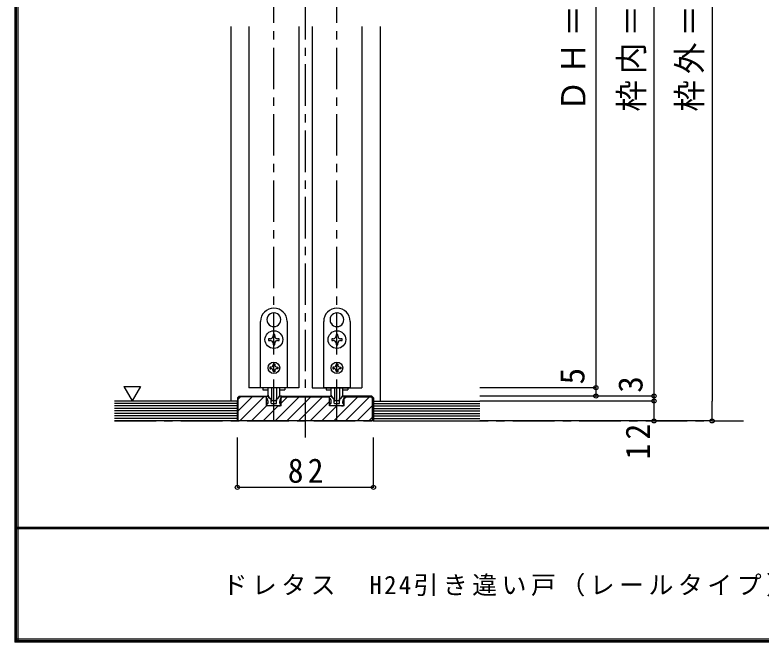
# Model space of a CAD drawing. Units: millimetres, scale not verified. Extents: x -973 to 977, y -718 to 696.
# Drawn here: x -973.3 to -523.8, y -700.8 to -322.7 of the extents above; entities that cross this region are included whole.
import ezdxf
from ezdxf.enums import TextEntityAlignment as Align

# ---------------------------------------------------------------- set-up
doc = ezdxf.new("R2010")
doc.units = ezdxf.units.MM
doc.header["$LTSCALE"] = 5
doc.header["$PDMODE"] = 32
doc.header["$PDSIZE"] = 2.5
doc.linetypes.add('CHAIN1', pattern=[8, 5, -1, 1, -1])
doc.linetypes.add('DASHED1', pattern=[1.8, 1.2, -0.6])
for name, color, linetype in [('0-1_通り芯', 4, 'CHAIN1'), ('0-3_仕上げ', 7, 'Continuous'), ('0-4_枠', 3, 'Continuous'), ('0-6_扉', 6, 'Continuous'), ('0-7_金物', 7, 'Continuous'), ('0-A_文字', 7, 'Continuous'), ('0-B_寸法', 7, 'Continuous'), ('0-C_ハッチ', 4, 'DASHED1'), ('F-1_枠', 6, 'Continuous'), ('F-A_文字', 7, 'Continuous')]:
    doc.layers.add(name, color=color, linetype=linetype)
doc.styles.add('ＭＳ ゴシック', font='')
doc.styles.get('ＭＳ ゴシック').set_extended_font_data('MS Gothic')

msp = doc.modelspace()

# ---------------------------------------------------------------- linework, layer by layer
at = {"layer": '0-1_通り芯'}
for p, q in [((-798.347, -577.5), (-798.347, -2.5)), ((-817.347, -567.5), (-817.347, -62)), ((-779.347, -567.5), (-779.347, -62)), ((-913.347, -567.5), (-534.347, -567.5))]:
    msp.add_line(p, q, dxfattribs=at)
at = {"layer": '0-3_仕上げ', "color": 2}
for p, q in [((-839.347, -555.5), (-913.347, -555.5)), ((-839.347, -567.5), (-839.347, -555.5)), ((-757.347, -567.5), (-757.347, -555.5)), ((-757.347, -555.5), (-693.347, -555.5)), ((-839.347, -567.5), (-913.347, -567.5)), ((-757.347, -567.5), (-693.347, -567.5))]:
    msp.add_line(p, q, dxfattribs=at)
at = {"layer": '0-3_仕上げ'}
for p, q in [((-839.347, -557), (-913.347, -557)), ((-757.347, -557), (-693.347, -557)), ((-839.347, -558.5), (-913.347, -558.5)), ((-839.347, -560), (-913.347, -560)), ((-839.347, -561.5), (-913.347, -561.5)), ((-757.347, -558.5), (-693.347, -558.5)), ((-757.347, -560), (-693.347, -560)), ((-757.347, -561.5), (-693.347, -561.5)), ((-839.347, -563), (-913.347, -563)), ((-839.347, -564.5), (-913.347, -564.5)), ((-839.347, -566), (-913.347, -566)), ((-757.347, -563), (-693.347, -563)), ((-757.347, -564.5), (-693.347, -564.5)), ((-757.347, -566), (-693.347, -566))]:
    msp.add_line(p, q, dxfattribs=at)
at = {"layer": '0-4_枠', "color": 4}
for p, q in [((-843.347, -329.75), (-843.347, -555.5)), ((-753.347, -329.75), (-753.347, -555.5))]:
    msp.add_line(p, q, dxfattribs=at)
at = {"layer": '0-4_枠'}
for p, q in [((-838.347, -552.5), (-839.347, -553.5)), ((-838.347, -552.5), (-821.747, -552.5)), ((-821.747, -558.5), (-821.747, -552.5)), ((-812.947, -558.5), (-812.947, -552.5)), ((-812.947, -552.5), (-783.747, -552.5)), ((-783.747, -558.5), (-783.747, -552.5)), ((-774.947, -558.5), (-774.947, -552.5)), ((-758.347, -552.5), (-774.947, -552.5)), ((-757.347, -553.5), (-758.347, -552.5)), ((-839.347, -553.5), (-839.347, -567.5)), ((-838.847, -567.5), (-838.847, -553.707)), ((-812.947, -553), (-783.747, -553)), ((-774.947, -553), (-758.554, -553)), ((-757.847, -553.707), (-758.554, -553)), ((-757.847, -567.5), (-757.847, -553.707)), ((-757.347, -553.5), (-757.347, -567.5)), ((-812.947, -558.5), (-821.747, -558.5)), ((-774.947, -558.5), (-783.747, -558.5)), ((-757.347, -567.5), (-839.347, -567.5))]:
    msp.add_line(p, q, dxfattribs=at)
msp.add_lwpolyline([(-821.747, -553), (-838.14, -553), (-838.847, -553.707)], dxfattribs=at)
at = {"layer": '0-6_扉'}
for p, q in [((-832.347, -329.75), (-832.347, -547.5)), ((-802.347, -329.75), (-802.347, -547.5)), ((-794.347, -329.75), (-794.347, -547.5)), ((-764.347, -329.75), (-764.347, -547.5)), ((-802.347, -547.5), (-832.347, -547.5)), ((-794.347, -547.5), (-764.347, -547.5))]:
    msp.add_line(p, q, dxfattribs=at)
at = {"layer": '0-7_金物'}
for p, q in [((-817.446, -502.351), (-817.347, -502.45)), ((-817.248, -502.351), (-817.347, -502.45)), ((-779.446, -502.351), (-779.347, -502.45)), ((-779.248, -502.351), (-779.347, -502.45)), ((-825.347, -547.5), (-825.347, -507.5)), ((-809.347, -507.5), (-809.347, -547.5)), ((-787.347, -547.5), (-787.347, -507.5)), ((-771.347, -507.5), (-771.347, -547.5)), ((-820.989, -508.489), (-820.854, -508.525)), ((-820.891, -508.66), (-820.854, -508.525)), ((-813.705, -508.489), (-813.84, -508.525)), ((-813.803, -508.66), (-813.84, -508.525)), ((-782.989, -508.489), (-782.854, -508.525)), ((-782.891, -508.66), (-782.854, -508.525)), ((-775.705, -508.489), (-775.84, -508.525)), ((-775.803, -508.66), (-775.84, -508.525)), ((-817.847, -515.35), (-817.847, -516.3)), ((-816.847, -515.35), (-817.847, -515.35)), ((-816.847, -516.3), (-816.847, -515.35)), ((-779.847, -515.35), (-779.847, -516.3)), ((-778.847, -515.35), (-779.847, -515.35)), ((-778.847, -516.3), (-778.847, -515.35)), ((-819.547, -518), (-820.497, -518)), ((-820.497, -518), (-820.497, -519)), ((-820.497, -519), (-819.547, -519)), ((-816.847, -521.65), (-816.847, -520.7)), ((-814.197, -518), (-815.147, -518)), ((-815.147, -519), (-814.197, -519)), ((-814.197, -519), (-814.197, -518)), ((-781.547, -518), (-782.497, -518)), ((-782.497, -518), (-782.497, -519)), ((-782.497, -519), (-781.547, -519)), ((-778.847, -521.65), (-778.847, -520.7)), ((-776.197, -518), (-777.147, -518)), ((-777.147, -519), (-776.197, -519)), ((-776.197, -519), (-776.197, -518)), ((-817.847, -533.1), (-816.847, -533.1)), ((-817.847, -533.1), (-817.847, -533.7)), ((-816.847, -533.1), (-816.847, -533.7)), ((-779.847, -533.1), (-778.847, -533.1)), ((-779.847, -533.1), (-779.847, -533.7)), ((-778.847, -533.1), (-778.847, -533.7)), ((-819.147, -535), (-819.747, -535)), ((-819.747, -535), (-819.747, -536)), ((-819.747, -536), (-819.147, -536)), ((-817.847, -537.3), (-817.847, -537.9)), ((-816.847, -537.9), (-817.847, -537.9)), ((-816.847, -537.3), (-816.847, -537.9)), ((-815.547, -535), (-814.947, -535)), ((-781.147, -535), (-781.747, -535)), ((-781.747, -535), (-781.747, -536)), ((-781.747, -536), (-781.147, -536)), ((-779.847, -537.3), (-779.847, -537.9)), ((-778.847, -537.9), (-779.847, -537.9)), ((-778.847, -537.3), (-778.847, -537.9)), ((-777.547, -535), (-776.947, -535)), ((-809.347, -547.5), (-825.347, -547.5)), ((-823.947, -547.5), (-823.947, -548.7)), ((-820.847, -551.921), (-820.847, -547.5)), ((-818.847, -547.5), (-818.847, -555.121)), ((-815.847, -547.5), (-815.847, -555.121)), ((-813.847, -551.921), (-813.847, -547.5)), ((-810.747, -547.5), (-810.747, -548.7)), ((-771.347, -547.5), (-787.347, -547.5)), ((-785.947, -547.5), (-785.947, -548.7)), ((-782.847, -551.921), (-782.847, -547.5)), ((-780.847, -547.5), (-780.847, -555.121)), ((-777.847, -547.5), (-777.847, -555.121)), ((-775.847, -551.921), (-775.847, -547.5)), ((-772.747, -547.5), (-772.747, -548.7)), ((-823.947, -548.7), (-820.815, -548.7)), ((-821.847, -552.5), (-821.304, -552.5)), ((-821.847, -553.5), (-821.847, -552.5)), ((-819.685, -553.912), (-820.95, -552.647)), ((-815.009, -553.912), (-813.743, -552.647)), ((-813.879, -548.7), (-810.747, -548.7)), ((-785.947, -548.7), (-782.815, -548.7)), ((-783.847, -552.5), (-783.304, -552.5)), ((-783.847, -553.5), (-783.847, -552.5)), ((-781.685, -553.912), (-782.95, -552.647)), ((-777.009, -553.912), (-775.743, -552.647)), ((-775.879, -548.7), (-772.747, -548.7)), ((-821.147, -558.5), (-821.633, -557.274)), ((-820.847, -557), (-821.447, -557)), ((-820.847, -557), (-820.847, -555.736)), ((-819.473, -554), (-819.147, -554)), ((-818.947, -556.7), (-818.947, -554.2)), ((-816.147, -555.421), (-818.547, -555.421)), ((-817.347, -557.3), (-817.047, -557)), ((-817.047, -557), (-816.047, -557)), ((-815.747, -556.7), (-815.747, -554.2)), ((-815.221, -554), (-815.547, -554)), ((-813.847, -557), (-813.847, -555.736)), ((-813.847, -557), (-813.247, -557)), ((-813.547, -558.5), (-813.061, -557.274)), ((-783.147, -558.5), (-783.633, -557.274)), ((-782.847, -557), (-783.447, -557)), ((-782.847, -557), (-782.847, -555.736)), ((-781.473, -554), (-781.147, -554)), ((-780.947, -556.7), (-780.947, -554.2)), ((-778.147, -555.421), (-780.547, -555.421)), ((-779.347, -557.3), (-779.047, -557)), ((-779.047, -557), (-778.047, -557)), ((-777.747, -556.7), (-777.747, -554.2)), ((-777.221, -554), (-777.547, -554)), ((-775.847, -557), (-775.847, -555.736)), ((-775.847, -557), (-775.247, -557)), ((-775.547, -558.5), (-775.061, -557.274)), ((-820.047, -558.5), (-821.147, -558.5)), ((-820.047, -558.5), (-819.847, -558.3)), ((-819.847, -558.3), (-819.647, -558.5)), ((-815.047, -558.5), (-819.647, -558.5)), ((-814.847, -558.3), (-815.047, -558.5)), ((-814.647, -558.5), (-814.847, -558.3)), ((-814.647, -558.5), (-813.547, -558.5)), ((-782.047, -558.5), (-783.147, -558.5)), ((-782.047, -558.5), (-781.847, -558.3)), ((-781.847, -558.3), (-781.647, -558.5)), ((-777.047, -558.5), (-781.647, -558.5)), ((-776.847, -558.3), (-777.047, -558.5)), ((-776.647, -558.5), (-776.847, -558.3)), ((-776.647, -558.5), (-775.547, -558.5))]:
    msp.add_line(p, q, dxfattribs=at)
for points in [[(-817.847, -520.7), (-817.847, -521.65), (-816.847, -521.65)], [(-779.847, -520.7), (-779.847, -521.65), (-778.847, -521.65)], [(-814.947, -535), (-814.947, -536), (-815.547, -536)], [(-776.947, -535), (-776.947, -536), (-777.547, -536)], [(-812.847, -553.5), (-812.847, -552.5), (-813.39, -552.5)], [(-774.847, -553.5), (-774.847, -552.5), (-775.39, -552.5)], [(-818.647, -557), (-817.647, -557), (-817.347, -557.3)], [(-780.647, -557), (-779.647, -557), (-779.347, -557.3)]]:
    msp.add_lwpolyline(points, dxfattribs=at)
for centre, radius in [((-817.347, -518.5), 5.35), ((-779.347, -518.5), 5.35), ((-817.347, -535.5), 3.5), ((-779.347, -535.5), 3.5)]:
    msp.add_circle(centre, radius, dxfattribs=at)
for centre, radius, start, end in [((-817.347, -507.5), 8, 0, 180), ((-817.347, -506.5), 4.15, 91.3645, 208.6355), ((-817.347, -506.5), 4.15, 331.3645, 88.6355), ((-779.347, -507.5), 8, 0, 180), ((-779.347, -506.5), 4.15, 91.3645, 208.6355), ((-779.347, -506.5), 4.15, 331.3645, 88.6355), ((-817.347, -506.5), 4.15, 211.3645, 328.6355), ((-779.347, -506.5), 4.15, 211.3645, 328.6355), ((-819.547, -516.3), 1.7, 270, 0), ((-815.147, -516.3), 1.7, 180, 270), ((-781.547, -516.3), 1.7, 270, 0), ((-777.147, -516.3), 1.7, 180, 270), ((-819.547, -520.7), 1.7, 0, 90), ((-815.147, -520.7), 1.7, 90, 180), ((-781.547, -520.7), 1.7, 0, 90), ((-777.147, -520.7), 1.7, 90, 180), ((-819.147, -533.7), 1.3, 270, 0), ((-815.547, -533.7), 1.3, 180, 270), ((-781.147, -533.7), 1.3, 270, 0), ((-777.547, -533.7), 1.3, 180, 270), ((-819.147, -537.3), 1.3, 0, 90), ((-815.547, -537.3), 1.3, 90, 180), ((-781.147, -537.3), 1.3, 0, 90), ((-777.547, -537.3), 1.3, 90, 180), ((-821.304, -553), 0.5, 45, 90), ((-818.847, -551.921), 2, 180, 264.78409), ((-815.847, -551.921), 2, 275.21591, 0), ((-813.39, -553), 0.5, 90, 135), ((-783.304, -553), 0.5, 45, 90), ((-780.847, -551.921), 2, 180, 264.78409), ((-777.847, -551.921), 2, 275.21591, 0), ((-775.39, -553), 0.5, 90, 135), ((-823.847, -555.736), 3, 0, 48.19), ((-821.447, -557.2), 0.2, 90, 201.616), ((-819.473, -553.7), 0.3, 225, 270), ((-819.147, -554.2), 0.2, 0, 90), ((-819.047, -554.112), 0.2, 0, 84.78409), ((-818.647, -556.7), 0.3, 180, 270), ((-818.547, -555.121), 0.3, 180, 270), ((-816.147, -555.121), 0.3, 270, 0), ((-816.047, -556.7), 0.3, 270, 0), ((-815.647, -554.112), 0.2, 95.21591, 180), ((-815.547, -554.2), 0.2, 90, 180), ((-815.221, -553.7), 0.3, 270, 315), ((-810.847, -555.736), 3, 131.81, 180), ((-813.247, -557.2), 0.2, 338.384, 90), ((-785.847, -555.736), 3, 0, 48.19), ((-783.447, -557.2), 0.2, 90, 201.616), ((-781.473, -553.7), 0.3, 225, 270), ((-781.147, -554.2), 0.2, 0, 90), ((-781.047, -554.112), 0.2, 0, 84.78409), ((-780.647, -556.7), 0.3, 180, 270), ((-780.547, -555.121), 0.3, 180, 270), ((-778.147, -555.121), 0.3, 270, 0), ((-778.047, -556.7), 0.3, 270, 0), ((-777.647, -554.112), 0.2, 95.21591, 180), ((-777.547, -554.2), 0.2, 90, 180), ((-777.221, -553.7), 0.3, 270, 315), ((-772.847, -555.736), 3, 131.81, 180), ((-775.247, -557.2), 0.2, 338.384, 90)]:
    msp.add_arc(centre, radius, start, end, dxfattribs=at)
at = {"layer": '0-A_文字'}
msp.add_line((-907.782, -546.686), (-902.782, -555.347), dxfattribs=at)
msp.add_lwpolyline([(-907.782, -546.686), (-897.782, -546.686), (-902.782, -555.347)], dxfattribs=at)
at = {"layer": '0-B_寸法', "color": 4}
for p, q in [((-553.347, -48), (-553.347, -555.5)), ((-588.347, -567.5), (-588.347, -78)), ((-623.347, -92), (-623.347, -547.5)), ((-623.347, -547.5), (-693.347, -547.5)), ((-623.347, -547.5), (-623.347, -552.5)), ((-588.347, -552.5), (-693.347, -552.5)), ((-588.347, -555.5), (-693.347, -555.5)), ((-553.347, -567.5), (-553.347, -555.5)), ((-553.347, -567.5), (-693.347, -567.5)), ((-839.347, -607.5), (-839.347, -577.5)), ((-757.347, -607.5), (-757.347, -577.5)), ((-839.347, -607.5), (-757.347, -607.5))]:
    msp.add_line(p, q, dxfattribs=at)
at = {"layer": '0-B_寸法'}
for p in [(-623.347, -547.5), (-623.347, -552.5), (-588.347, -552.5), (-588.347, -555.5), (-588.347, -567.5), (-553.347, -567.5), (-839.347, -607.5), (-757.347, -607.5)]:
    msp.add_point(p, dxfattribs=at)
at = {"layer": '0-C_ハッチ', "linetype": 'Continuous'}
for p, q in [((-838.847, -554.33), (-837.517, -553)), ((-838.847, -561.401), (-830.446, -553)), ((-837.875, -567.5), (-823.375, -553)), ((-816.662, -567.5), (-802.162, -553)), ((-812.947, -556.714), (-809.233, -553)), ((-809.591, -567.5), (-795.091, -553)), ((-802.52, -567.5), (-788.02, -553)), ((-795.449, -567.5), (-783.747, -555.798)), ((-781.307, -567.5), (-766.807, -553)), ((-774.947, -554.069), (-773.878, -553)), ((-774.236, -567.5), (-759.736, -553)), ((-830.804, -567.5), (-821.747, -558.443)), ((-823.733, -567.5), (-814.733, -558.5)), ((-788.378, -567.5), (-779.378, -558.5)), ((-767.164, -567.5), (-757.847, -558.183)), ((-760.093, -567.5), (-757.847, -565.254)), ((-757.451, -567.5), (-757.347, -567.396))]:
    msp.add_line(p, q, dxfattribs=at)
at = {"layer": 'F-1_枠'}
for p, q in [((-973.347, 695.833), (-973.347, -700.833)), ((-972.514, 695.833), (-972.514, -700.833)), ((-971.68, 695.833), (-971.68, -700.833)), ((976.653, -631.667), (-973.347, -631.667)), ((976.653, -632.5), (-973.347, -632.5)), ((976.653, -699.167), (-973.347, -699.167)), ((976.653, -700), (-973.347, -700)), ((976.653, -700.833), (-973.347, -700.833))]:
    msp.add_line(p, q, dxfattribs=at)

# ---------------------------------------------------------------- texts
at = {"layer": '0-B_寸法', "style": 'ＭＳ ゴシック'}
for s, p in [('5', (-625.847, -545.5)), ('3', (-590.847, -550.5))]:
    msp.add_text(s, height=14.66, rotation=90, dxfattribs=at).set_placement(p, align=Align.BOTTOM_LEFT)
at = {"layer": '0-B_寸法', "char_height": 14.66, "attachment_point": 7, "rotation": 90, "style": 'ＭＳ ゴシック'}
for s, insert in [('\\T1.19;\\W0.95;ＤＨ＝2,348', (-625.847, -381)), ('\\T1.19;\\W0.95;枠内＝2,367', (-590.847, -381)), ('\\T1.19;\\W0.95;枠外＝2,412', (-555.847, -381)), ('\\T1.27;\\W0.95;12', (-590.847, -590.75))]:
    msp.add_mtext(s, dxfattribs=dict(at, insert=insert))
at = {"layer": '0-B_寸法', "insert": (-808.972, -605), "char_height": 14.66, "attachment_point": 7, "style": 'ＭＳ ゴシック'}
msp.add_mtext('\\T1.27;\\W0.95;82', dxfattribs=at)
at = {"layer": 'F-A_文字', "insert": (-848.298, -673.333), "char_height": 11, "attachment_point": 7, "style": 'ＭＳ ゴシック'}
msp.add_mtext('\\T1.18;ドレタス\u3000H24引き違い戸（レールタイプ）固定枠90㎜幅\u30003方枠＋敷居N型／床直付けレール', dxfattribs=at)

doc.saveas('drawing.dxf')
